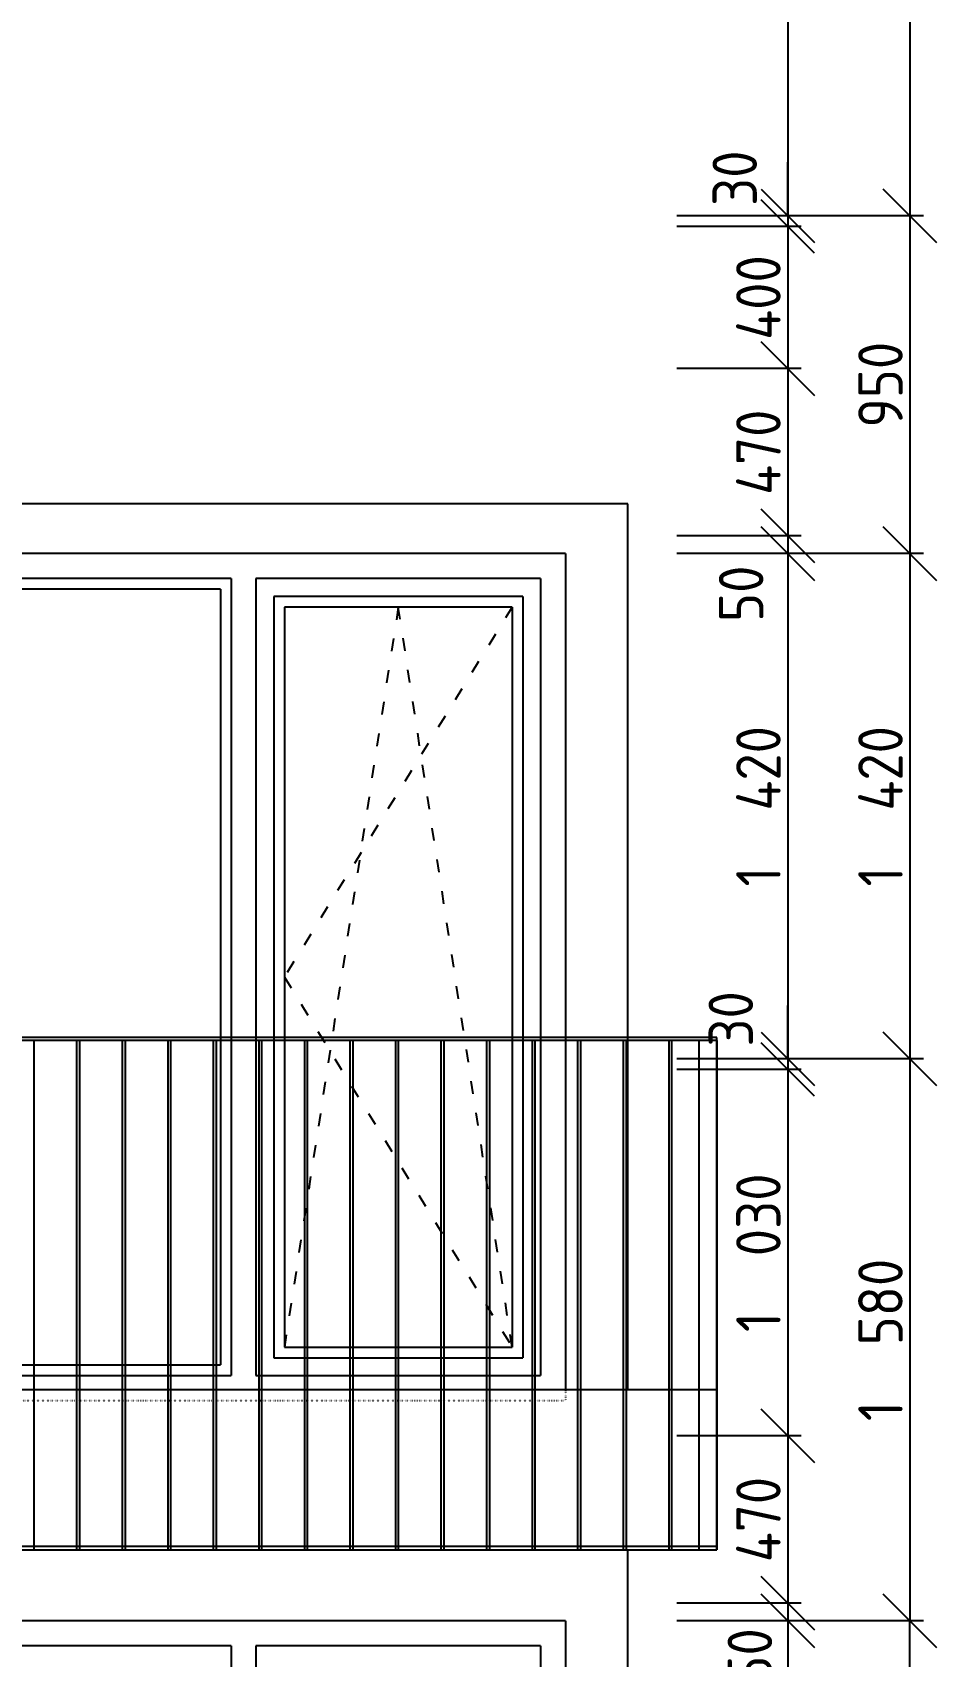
# Model space of a CAD drawing. Extents: x 3792242 to 5145247, y -1546315 to -1031918.
# Drawn here: x 3904182 to 3906723, y -1496480 to -1491915 of the extents above; entities that cross this region are included whole.
import ezdxf

# ---------------------------------------------------------------- set-up
doc = ezdxf.new("R2010")
doc.units = 0
doc.header["$MEASUREMENT"] = 0
doc.linetypes.add('ACAD_ISO03W100', pattern=[30, 12, -18])
doc.linetypes.add('ACAD_ISO07W100', pattern=[3.5, 0.5, -3])
doc.layers.get('0').update_dxf_attribs({"linetype": 'CONTINUOUS'})
doc.layers.get('Defpoints').update_dxf_attribs({"color": 61, "linetype": 'CONTINUOUS'})
for name, color, linetype in [('KÓTY', 4, 'CONTINUOUS'), ('OKNÁ', 143, 'CONTINUOUS'), ('POZEMOK', 7, 'CONTINUOUS'), ('TENKÁ', 7, 'CONTINUOUS')]:
    doc.layers.add(name, color=color, linetype=linetype)
doc.styles.add('STYLE1', font='isocp.shx')
doc.dimstyles.new('STANDARD-50', dxfattribs={"dimtxt": 125, "dimasz": 150, "dimexe": 10, "dimexo": 200, "dimgap": 20, "dimtad": 1, "dimdsep": 46, "dimlunit": 6, "dimtxsty": 'STYLE1', "dimblk1": 'OBLIQUE', "dimblk2": 'OBLIQUE', "dimsah": 1, "dimcen": 2.5, "dimse1": 1, "dimse2": 1, "dimadec": 0, "dimazin": 0, "dimtfac": 1, "dimtmove": 1, "dimatfit": 3, "dimldrblk": 'OBLIQUE', "dimfxl": 1, "dimtolj": 1, "dimtzin": 0, "dimarcsym": 0})

# ---------------------------------------------------------------- blocks, each defined once
blk = doc.blocks.new('_OBLIQUE')
at = {"color": 0, "linetype": 'ByBlock'}
blk.add_line((-0.5, -0.5), (0.5, 0.5), dxfattribs=at)
blk = doc.blocks.new('*D49385')
at = {"layer": 'Defpoints', "color": 0}
for p in [(3904953, -1490380.3), (3904953, -1492430.3), (3906647.5, -1492430.3)]:
    blk.add_point(p, dxfattribs=at)
at = {"layer": 'KÓTY', "color": 0, "lineweight": -2, "ltscale": 0.25}
blk.add_line((3906647.5, -1490380.3), (3906647.5, -1492430.3), dxfattribs=at)
at = {"layer": 'KÓTY', "color": 0, "linetype": 'ByBlock', "lineweight": -2, "xscale": 150, "yscale": 150, "zscale": 150}
for p, rotation in [((3906647.5, -1490380.3), 90), ((3906647.5, -1492430.3), 270)]:
    blk.add_blockref('_OBLIQUE', p, dxfattribs=dict(at, rotation=rotation))
at = {"layer": 'KÓTY', "color": 0, "insert": (3906565, -1491405.3), "char_height": 125, "attachment_point": 5, "rotation": 90, "style": 'STYLE1'}
blk.add_mtext('\\A1;2ﾠ050', dxfattribs=at)
blk = doc.blocks.new('*D49386')
at = {"layer": 'Defpoints', "color": 0}
for p in [(3904953, -1492430.3), (3904953, -1493380.3), (3906647.5, -1493380.3)]:
    blk.add_point(p, dxfattribs=at)
at = {"layer": 'KÓTY', "color": 0, "lineweight": -2, "ltscale": 0.25}
blk.add_line((3906647.5, -1492430.3), (3906647.5, -1493380.3), dxfattribs=at)
at = {"layer": 'KÓTY', "color": 0, "linetype": 'ByBlock', "lineweight": -2, "xscale": 150, "yscale": 150, "zscale": 150}
for p, rotation in [((3906647.5, -1492430.3), 90), ((3906647.5, -1493380.3), 270)]:
    blk.add_blockref('_OBLIQUE', p, dxfattribs=dict(at, rotation=rotation))
at = {"layer": 'KÓTY', "color": 0, "insert": (3906565, -1492905.3), "char_height": 125, "attachment_point": 5, "rotation": 90, "style": 'STYLE1'}
blk.add_mtext('\\A1;950', dxfattribs=at)
blk = doc.blocks.new('*D49387')
at = {"layer": 'Defpoints', "color": 0}
for p in [(3904953, -1493380.3), (3904953, -1494800.3), (3906647.5, -1494800.3)]:
    blk.add_point(p, dxfattribs=at)
at = {"layer": 'KÓTY', "color": 0, "lineweight": -2, "ltscale": 0.25}
blk.add_line((3906647.5, -1493380.3), (3906647.5, -1494800.3), dxfattribs=at)
at = {"layer": 'KÓTY', "color": 0, "linetype": 'ByBlock', "lineweight": -2, "xscale": 150, "yscale": 150, "zscale": 150}
for p, rotation in [((3906647.5, -1493380.3), 90), ((3906647.5, -1494800.3), 270)]:
    blk.add_blockref('_OBLIQUE', p, dxfattribs=dict(at, rotation=rotation))
at = {"layer": 'KÓTY', "color": 0, "insert": (3906565, -1494090.3), "char_height": 125, "attachment_point": 5, "rotation": 90, "style": 'STYLE1'}
blk.add_mtext('\\A1;1ﾠ420', dxfattribs=at)
blk = doc.blocks.new('*D49388')
at = {"layer": 'Defpoints', "color": 0}
for p in [(3904953, -1494800.3), (3904953, -1496380.3), (3906647.5, -1496380.3)]:
    blk.add_point(p, dxfattribs=at)
at = {"layer": 'KÓTY', "color": 0, "lineweight": -2, "ltscale": 0.25}
blk.add_line((3906647.5, -1494800.3), (3906647.5, -1496380.3), dxfattribs=at)
at = {"layer": 'KÓTY', "color": 0, "linetype": 'ByBlock', "lineweight": -2, "xscale": 150, "yscale": 150, "zscale": 150}
for p, rotation in [((3906647.5, -1494800.3), 90), ((3906647.5, -1496380.3), 270)]:
    blk.add_blockref('_OBLIQUE', p, dxfattribs=dict(at, rotation=rotation))
at = {"layer": 'KÓTY', "color": 0, "insert": (3906565, -1495590.3), "char_height": 125, "attachment_point": 5, "rotation": 90, "style": 'STYLE1'}
blk.add_mtext('\\A1;1ﾠ580', dxfattribs=at)
blk = doc.blocks.new('*D49390')
at = {"layer": 'Defpoints', "color": 0}
for p in [(3904723, -1492430.3), (3904723, -1492460.3), (3906304.5, -1492460.3)]:
    blk.add_point(p, dxfattribs=at)
at = {"layer": 'KÓTY', "color": 0, "lineweight": -2, "ltscale": 0.25}
for p, q in [((3906304.5, -1492430.3), (3906304.5, -1492280.3)), ((3906304.5, -1492430.3), (3906304.5, -1492460.3)), ((3906304.5, -1492460.3), (3906304.5, -1492610.3))]:
    blk.add_line(p, q, dxfattribs=at)
at = {"layer": 'KÓTY', "color": 0, "linetype": 'ByBlock', "lineweight": -2, "xscale": 150, "yscale": 150, "zscale": 150}
for p, rotation in [((3906304.5, -1492430.3), 270), ((3906304.5, -1492460.3), 90)]:
    blk.add_blockref('_OBLIQUE', p, dxfattribs=dict(at, rotation=rotation))
at = {"layer": 'KÓTY', "color": 0, "insert": (3906155.5, -1492325), "char_height": 125, "attachment_point": 5, "rotation": 90, "style": 'STYLE1'}
blk.add_mtext('\\A1;30', dxfattribs=at)
blk = doc.blocks.new('*D49391')
at = {"layer": 'Defpoints', "color": 0}
for p in [(3904413, -1490380.3), (3904413, -1492430.3), (3906304.5, -1492430.3)]:
    blk.add_point(p, dxfattribs=at)
at = {"layer": 'KÓTY', "color": 0, "lineweight": -2, "ltscale": 0.25}
blk.add_line((3906304.5, -1490380.3), (3906304.5, -1492430.3), dxfattribs=at)
at = {"layer": 'KÓTY', "color": 0, "linetype": 'ByBlock', "lineweight": -2, "xscale": 150, "yscale": 150, "zscale": 150}
for p, rotation in [((3906304.5, -1490380.3), 90), ((3906304.5, -1492430.3), 270)]:
    blk.add_blockref('_OBLIQUE', p, dxfattribs=dict(at, rotation=rotation))
at = {"layer": 'KÓTY', "color": 0, "insert": (3906222, -1491405.3), "char_height": 125, "attachment_point": 5, "rotation": 90, "style": 'STYLE1'}
blk.add_mtext('\\A1;2ﾠ050', dxfattribs=at)
blk = doc.blocks.new('*D49392')
at = {"layer": 'Defpoints', "color": 0}
for p in [(3904413, -1492460.3), (3904413, -1492860.3), (3906304.5, -1492860.3)]:
    blk.add_point(p, dxfattribs=at)
at = {"layer": 'KÓTY', "color": 0, "lineweight": -2, "ltscale": 0.25}
blk.add_line((3906304.5, -1492460.3), (3906304.5, -1492860.3), dxfattribs=at)
at = {"layer": 'KÓTY', "color": 0, "linetype": 'ByBlock', "lineweight": -2, "xscale": 150, "yscale": 150, "zscale": 150}
for p, rotation in [((3906304.5, -1492460.3), 90), ((3906304.5, -1492860.3), 270)]:
    blk.add_blockref('_OBLIQUE', p, dxfattribs=dict(at, rotation=rotation))
at = {"layer": 'KÓTY', "color": 0, "insert": (3906222, -1492660.3), "char_height": 125, "attachment_point": 5, "rotation": 90, "style": 'STYLE1'}
blk.add_mtext('\\A1;400', dxfattribs=at)
blk = doc.blocks.new('*D49393')
at = {"layer": 'Defpoints', "color": 0}
for p in [(3904413, -1492860.3), (3904413, -1493330.3), (3906304.5, -1493330.3)]:
    blk.add_point(p, dxfattribs=at)
at = {"layer": 'KÓTY', "color": 0, "lineweight": -2, "ltscale": 0.25}
blk.add_line((3906304.5, -1492860.3), (3906304.5, -1493330.3), dxfattribs=at)
at = {"layer": 'KÓTY', "color": 0, "linetype": 'ByBlock', "lineweight": -2, "xscale": 150, "yscale": 150, "zscale": 150}
for p, rotation in [((3906304.5, -1492860.3), 90), ((3906304.5, -1493330.3), 270)]:
    blk.add_blockref('_OBLIQUE', p, dxfattribs=dict(at, rotation=rotation))
at = {"layer": 'KÓTY', "color": 0, "insert": (3906222, -1493095.3), "char_height": 125, "attachment_point": 5, "rotation": 90, "style": 'STYLE1'}
blk.add_mtext('\\A1;470', dxfattribs=at)
blk = doc.blocks.new('*D49394')
at = {"layer": 'Defpoints', "color": 0}
for p in [(3904413, -1493330.3), (3904793, -1493380.3), (3906304.5, -1493380.3)]:
    blk.add_point(p, dxfattribs=at)
at = {"layer": 'KÓTY', "color": 0, "lineweight": -2, "ltscale": 0.25}
blk.add_line((3906304.5, -1493330.3), (3906304.5, -1493380.3), dxfattribs=at)
at = {"layer": 'KÓTY', "color": 0, "linetype": 'ByBlock', "lineweight": -2, "xscale": 150, "yscale": 150, "zscale": 150}
for p, rotation in [((3906304.5, -1493330.3), 90), ((3906304.5, -1493380.3), 270)]:
    blk.add_blockref('_OBLIQUE', p, dxfattribs=dict(at, rotation=rotation))
at = {"layer": 'KÓTY', "color": 0, "insert": (3906173.5, -1493493), "char_height": 125, "attachment_point": 5, "rotation": 90, "style": 'STYLE1'}
blk.add_mtext('\\A1;50', dxfattribs=at)
blk = doc.blocks.new('*D49395')
at = {"layer": 'Defpoints', "color": 0}
for p in [(3904793, -1493380.3), (3904723, -1494800.3), (3906304.5, -1494800.3)]:
    blk.add_point(p, dxfattribs=at)
at = {"layer": 'KÓTY', "color": 0, "lineweight": -2, "ltscale": 0.25}
blk.add_line((3906304.5, -1493380.3), (3906304.5, -1494800.3), dxfattribs=at)
at = {"layer": 'KÓTY', "color": 0, "linetype": 'ByBlock', "lineweight": -2, "xscale": 150, "yscale": 150, "zscale": 150}
for p, rotation in [((3906304.5, -1493380.3), 90), ((3906304.5, -1494800.3), 270)]:
    blk.add_blockref('_OBLIQUE', p, dxfattribs=dict(at, rotation=rotation))
at = {"layer": 'KÓTY', "color": 0, "insert": (3906222, -1494090.3), "char_height": 125, "attachment_point": 5, "rotation": 90, "style": 'STYLE1'}
blk.add_mtext('\\A1;1ﾠ420', dxfattribs=at)
blk = doc.blocks.new('*D49396')
at = {"layer": 'Defpoints', "color": 0}
for p in [(3904723, -1494800.3), (3904723, -1494830.3), (3906304.5, -1494830.3)]:
    blk.add_point(p, dxfattribs=at)
at = {"layer": 'KÓTY', "color": 0, "lineweight": -2, "ltscale": 0.25}
for p, q in [((3906304.5, -1494800.3), (3906304.5, -1494650.3)), ((3906304.5, -1494800.3), (3906304.5, -1494830.3)), ((3906304.5, -1494830.3), (3906304.5, -1494980.3))]:
    blk.add_line(p, q, dxfattribs=at)
at = {"layer": 'KÓTY', "color": 0, "linetype": 'ByBlock', "lineweight": -2, "xscale": 150, "yscale": 150, "zscale": 150}
for p, rotation in [((3906304.5, -1494800.3), 270), ((3906304.5, -1494830.3), 90)]:
    blk.add_blockref('_OBLIQUE', p, dxfattribs=dict(at, rotation=rotation))
at = {"layer": 'KÓTY', "color": 0, "insert": (3906144.5, -1494688), "char_height": 125, "attachment_point": 5, "rotation": 90, "style": 'STYLE1'}
blk.add_mtext('\\A1;30', dxfattribs=at)
blk = doc.blocks.new('*D49397')
at = {"layer": 'Defpoints', "color": 0}
for p in [(3904723, -1494830.3), (3904413, -1495860.3), (3906304.5, -1495860.3)]:
    blk.add_point(p, dxfattribs=at)
at = {"layer": 'KÓTY', "color": 0, "lineweight": -2, "ltscale": 0.25}
blk.add_line((3906304.5, -1494830.3), (3906304.5, -1495860.3), dxfattribs=at)
at = {"layer": 'KÓTY', "color": 0, "linetype": 'ByBlock', "lineweight": -2, "xscale": 150, "yscale": 150, "zscale": 150}
for p, rotation in [((3906304.5, -1494830.3), 90), ((3906304.5, -1495860.3), 270)]:
    blk.add_blockref('_OBLIQUE', p, dxfattribs=dict(at, rotation=rotation))
at = {"layer": 'KÓTY', "color": 0, "insert": (3906222, -1495345.3), "char_height": 125, "attachment_point": 5, "rotation": 90, "style": 'STYLE1'}
blk.add_mtext('\\A1;1ﾠ030', dxfattribs=at)
blk = doc.blocks.new('*D49398')
at = {"layer": 'Defpoints', "color": 0}
for p in [(3904413, -1495860.3), (3904753, -1496330.3), (3906304.5, -1496330.3)]:
    blk.add_point(p, dxfattribs=at)
at = {"layer": 'KÓTY', "color": 0, "lineweight": -2, "ltscale": 0.25}
blk.add_line((3906304.5, -1495860.3), (3906304.5, -1496330.3), dxfattribs=at)
at = {"layer": 'KÓTY', "color": 0, "linetype": 'ByBlock', "lineweight": -2, "xscale": 150, "yscale": 150, "zscale": 150}
for p, rotation in [((3906304.5, -1495860.3), 90), ((3906304.5, -1496330.3), 270)]:
    blk.add_blockref('_OBLIQUE', p, dxfattribs=dict(at, rotation=rotation))
at = {"layer": 'KÓTY', "color": 0, "insert": (3906222, -1496095.3), "char_height": 125, "attachment_point": 5, "rotation": 90, "style": 'STYLE1'}
blk.add_mtext('\\A1;470', dxfattribs=at)
blk = doc.blocks.new('*D49399')
at = {"layer": 'Defpoints', "color": 0}
for p in [(3904753, -1496330.3), (3904793, -1496380.3), (3906304.5, -1496380.3)]:
    blk.add_point(p, dxfattribs=at)
at = {"layer": 'KÓTY', "color": 0, "lineweight": -2, "ltscale": 0.25}
blk.add_line((3906304.5, -1496330.3), (3906304.5, -1496380.3), dxfattribs=at)
at = {"layer": 'KÓTY', "color": 0, "linetype": 'ByBlock', "lineweight": -2, "xscale": 150, "yscale": 150, "zscale": 150}
for p, rotation in [((3906304.5, -1496330.3), 90), ((3906304.5, -1496380.3), 270)]:
    blk.add_blockref('_OBLIQUE', p, dxfattribs=dict(at, rotation=rotation))
at = {"layer": 'KÓTY', "color": 0, "insert": (3906198, -1496480), "char_height": 125, "attachment_point": 5, "rotation": 90, "style": 'STYLE1'}
blk.add_mtext('\\A1;50', dxfattribs=at)
blk = doc.blocks.new('*D49400')
at = {"layer": 'Defpoints', "color": 0}
for p in [(3904793, -1496380.3), (3904723, -1498430.3), (3906304.5, -1498430.3)]:
    blk.add_point(p, dxfattribs=at)
at = {"layer": 'KÓTY', "color": 0, "lineweight": -2, "ltscale": 0.25}
blk.add_line((3906304.5, -1496380.3), (3906304.5, -1498430.3), dxfattribs=at)
at = {"layer": 'KÓTY', "color": 0, "linetype": 'ByBlock', "lineweight": -2, "xscale": 150, "yscale": 150, "zscale": 150}
for p, rotation in [((3906304.5, -1496380.3), 90), ((3906304.5, -1498430.3), 270)]:
    blk.add_blockref('_OBLIQUE', p, dxfattribs=dict(at, rotation=rotation))
at = {"layer": 'KÓTY', "color": 0, "insert": (3906222, -1497405.3), "char_height": 125, "attachment_point": 5, "rotation": 90, "style": 'STYLE1'}
blk.add_mtext('\\A1;2ﾠ050', dxfattribs=at)
blk = doc.blocks.new('*D49403')
at = {"layer": 'Defpoints', "color": 0}
for p in [(3903205, -1496380.3), (3906647.5, -1496380.3), (3903205, -1498430.3)]:
    blk.add_point(p, dxfattribs=at)
at = {"layer": 'KÓTY', "color": 0, "lineweight": -2, "ltscale": 0.25}
blk.add_line((3906647.5, -1498430.3), (3906647.5, -1496380.3), dxfattribs=at)
at = {"layer": 'KÓTY', "color": 0, "linetype": 'ByBlock', "lineweight": -2, "xscale": 150, "yscale": 150, "zscale": 150}
for p, rotation in [((3906647.5, -1496380.3), 90), ((3906647.5, -1498430.3), 270)]:
    blk.add_blockref('_OBLIQUE', p, dxfattribs=dict(at, rotation=rotation))
at = {"layer": 'KÓTY', "color": 0, "insert": (3906565, -1497405.3), "char_height": 125, "attachment_point": 5, "rotation": 90, "style": 'STYLE1'}
blk.add_mtext('\\A1;2ﾠ050', dxfattribs=at)

msp = doc.modelspace()

# ---------------------------------------------------------------- linework, layer by layer
at = {"layer": 'KÓTY', "ltscale": 0.25}
for p, q in [((3906342.5, -1492430.27), (3905992.5, -1492430.27)), ((3906342.5, -1492460.27), (3905992.5, -1492460.27)), ((3906685.5, -1492430.27), (3906335.5, -1492430.27)), ((3906342.5, -1492860.27), (3905992.5, -1492860.27)), ((3906342.5, -1493330.27), (3905992.5, -1493330.27)), ((3906342.5, -1493380.27), (3905992.5, -1493380.27)), ((3906685.5, -1493380.27), (3906335.5, -1493380.27)), ((3906342.5, -1494800.27), (3905992.5, -1494800.27)), ((3906342.5, -1494830.27), (3905992.5, -1494830.27)), ((3906685.5, -1494800.27), (3906335.5, -1494800.27)), ((3906342.5, -1495860.27), (3905992.5, -1495860.27)), ((3906342.5, -1496330.27), (3905992.5, -1496330.27)), ((3906342.5, -1496380.27), (3905992.5, -1496380.27)), ((3906685.5, -1496380.27), (3906335.5, -1496380.27))]:
    msp.add_line(p, q, dxfattribs=at)
at = {"layer": 'OKNÁ'}
for p, q in [((3904710, -1493480.27), (3903620, -1493480.27)), ((3904710, -1493480.27), (3904710, -1495660.27)), ((3905530, -1493530.27), (3904890, -1493530.27)), ((3904890, -1493530.27), (3904890, -1495610.27)), ((3905530, -1493530.27), (3905530, -1495610.27)), ((3904890, -1495610.27), (3905530, -1495610.27)), ((3903620, -1495660.27), (3904710, -1495660.27))]:
    msp.add_line(p, q, dxfattribs=at)
at = {"layer": 'OKNÁ', "linetype": 'ACAD_ISO03W100', "ltscale": 3}
for p, q in [((3905530, -1493530.27), (3904890, -1494570.27)), ((3905210, -1493530.27), (3904890, -1495610.27)), ((3905530, -1495610.27), (3905210, -1493530.27)), ((3904890, -1494570.27), (3905530, -1495610.27))]:
    msp.add_line(p, q, dxfattribs=at)
at = {"layer": 'POZEMOK', "color": 8, "ltscale": 0.15}
for p, q in [((3906105, -1494740.27), (3903205, -1494740.27)), ((3906105, -1496180.27), (3906105, -1494740.27)), ((3906105, -1494748.27), (3903205, -1494748.27)), ((3904186, -1494748.27), (3904186, -1496180.27)), ((3904306, -1494748.27), (3904306, -1496180.27)), ((3904314, -1494748.27), (3904314, -1496180.27)), ((3904434, -1494748.27), (3904434, -1496180.27)), ((3904442, -1494748.27), (3904442, -1496180.27)), ((3904562, -1494748.27), (3904562, -1496180.27)), ((3904570, -1494748.27), (3904570, -1496180.27)), ((3904690, -1494748.27), (3904690, -1496180.27)), ((3904698, -1494748.27), (3904698, -1496180.27)), ((3904818, -1494748.27), (3904818, -1496180.27)), ((3904826, -1494748.27), (3904826, -1496180.27)), ((3904946, -1494748.27), (3904946, -1496180.27)), ((3904954, -1494748.27), (3904954, -1496180.27)), ((3905074, -1494748.27), (3905074, -1496180.27)), ((3905082, -1494748.27), (3905082, -1496180.27)), ((3905202, -1494748.27), (3905202, -1496180.27)), ((3905210, -1494748.27), (3905210, -1496180.27)), ((3905330, -1494748.27), (3905330, -1496180.27)), ((3905338, -1494748.27), (3905338, -1496180.27)), ((3905458, -1494748.27), (3905458, -1496180.27)), ((3905466, -1494748.27), (3905466, -1496180.27)), ((3905586, -1494748.27), (3905586, -1496180.27)), ((3905594, -1494748.27), (3905594, -1496180.27)), ((3905714, -1494748.27), (3905714, -1496180.27)), ((3905722, -1494748.27), (3905722, -1496180.27)), ((3905842, -1494748.27), (3905842, -1496180.27)), ((3905850, -1494748.27), (3905850, -1496180.27)), ((3905970, -1494748.27), (3905970, -1496180.27)), ((3905978, -1494748.27), (3905978, -1496180.27)), ((3906055, -1494748.27), (3906055, -1496180.27)), ((3906105, -1494748.27), (3906105, -1496180.27)), ((3906105, -1495730.27), (3903205, -1495730.27)), ((3903205, -1496170.27), (3906105, -1496170.27)), ((3903205, -1496180.27), (3906105, -1496180.27))]:
    msp.add_line(p, q, dxfattribs=at)
at = {"layer": 'TENKÁ'}
for p, q in [((3905855, -1493240.27), (3903205, -1493240.27)), ((3905855, -1495730.27), (3905855, -1493240.27)), ((3905680, -1493380.27), (3903520, -1493380.27)), ((3905680, -1493380.27), (3905680, -1495730.27)), ((3904740, -1493450.27), (3903590, -1493450.27)), ((3904740, -1493450.27), (3904740, -1495690.27)), ((3905610, -1493450.27), (3904810, -1493450.27)), ((3904810, -1493450.27), (3904810, -1495690.27)), ((3905610, -1493450.27), (3905610, -1495690.27)), ((3905560, -1493500.27), (3904860, -1493500.27)), ((3904860, -1493500.27), (3904860, -1495640.27)), ((3905560, -1493500.27), (3905560, -1495640.27)), ((3904860, -1495640.27), (3905560, -1495640.27)), ((3903590, -1495690.27), (3904740, -1495690.27)), ((3904810, -1495690.27), (3905610, -1495690.27)), ((3905855, -1498730.27), (3905855, -1496180.27)), ((3905680, -1496380.27), (3903520, -1496380.27)), ((3905680, -1496380.27), (3905680, -1498730.27)), ((3904740, -1496450.27), (3903590, -1496450.27)), ((3904740, -1496450.27), (3904740, -1498690.27)), ((3905610, -1496450.27), (3904810, -1496450.27)), ((3904810, -1496450.27), (3904810, -1498690.27)), ((3905610, -1496450.27), (3905610, -1498690.27))]:
    msp.add_line(p, q, dxfattribs=at)
at = {"layer": 'TENKÁ', "linetype": 'ACAD_ISO07W100'}
for p in [(3905680, -1495730.27), (3903520, -1495760.27)]:
    msp.add_line(p, (3905680, -1495760.27), dxfattribs=at)

# ---------------------------------------------------------------- dimensions: what is measured, and where the dimension line sits
at = {"layer": 'KÓTY', "ltscale": 0.25}
for base, p1, p2, picture, middle in [((3906304.5, -1492430.27), (3904413, -1490380.27), (3904413, -1492430.27), '*D49391', (3906221.957, -1491405.27)), ((3906647.5, -1492430.27), (3904953, -1490380.27), (3904953, -1492430.27), '*D49385', (3906564.957, -1491405.27)), ((3906647.5, -1493380.27), (3904953, -1492430.27), (3904953, -1493380.27), '*D49386', (3906565, -1492905.27)), ((3906304.5, -1492860.27), (3904413, -1492460.27), (3904413, -1492860.27), '*D49392', (3906222, -1492660.27)), ((3906304.5, -1493330.27), (3904413, -1492860.27), (3904413, -1493330.27), '*D49393', (3906222, -1493095.27)), ((3906304.5, -1494800.27), (3904793, -1493380.27), (3904723, -1494800.27), '*D49395', (3906221.957, -1494090.27)), ((3906647.5, -1494800.27), (3904953, -1493380.27), (3904953, -1494800.27), '*D49387', (3906564.957, -1494090.27)), ((3906647.5, -1496380.27), (3904953, -1494800.27), (3904953, -1496380.27), '*D49388', (3906564.957, -1495590.27)), ((3906304.5, -1495860.27), (3904723, -1494830.27), (3904413, -1495860.27), '*D49397', (3906221.957, -1495345.27)), ((3906304.5, -1496330.27), (3904413, -1495860.27), (3904753, -1496330.27), '*D49398', (3906222, -1496095.27)), ((3906647.5, -1496380.27), (3903205, -1498430.27), (3903205, -1496380.27), '*D49403', (3906564.957, -1497405.27)), ((3906304.5, -1498430.27), (3904793, -1496380.27), (3904723, -1498430.27), '*D49400', (3906221.957, -1497405.27))]:
    dim = msp.add_linear_dim(base=base, p1=p1, p2=p2, angle=90, dimstyle='STANDARD-50', override={"dimtxsty": 'STYLE1', "dimldrblk": 'OBLIQUE'}, dxfattribs=at)
    dim.commit()
    dim.dimension.update_dxf_attribs({"geometry": picture, "text_midpoint": middle})
for base, p1, p2, picture, middle in [((3906304.5, -1492460.27), (3904723, -1492430.27), (3904723, -1492460.27), '*D49390', (3906238, -1492325)), ((3906304.5, -1493380.27), (3904413, -1493330.27), (3904793, -1493380.27), '*D49394', (3906256, -1493493)), ((3906304.5, -1494830.27), (3904723, -1494800.27), (3904723, -1494830.27), '*D49396', (3906227, -1494688)), ((3906304.5, -1496380.27), (3904753, -1496330.27), (3904793, -1496380.27), '*D49399', (3906280.5, -1496480))]:
    dim = msp.add_linear_dim(base=base, p1=p1, p2=p2, angle=90, dimstyle='STANDARD-50', override={"dimtxsty": 'STYLE1', "dimldrblk": 'OBLIQUE'}, dxfattribs=at)
    dim.commit()
    dim.dimension.update_dxf_attribs({"geometry": picture, "text_midpoint": middle, "dimtype": 160})

doc.saveas('drawing.dxf')
